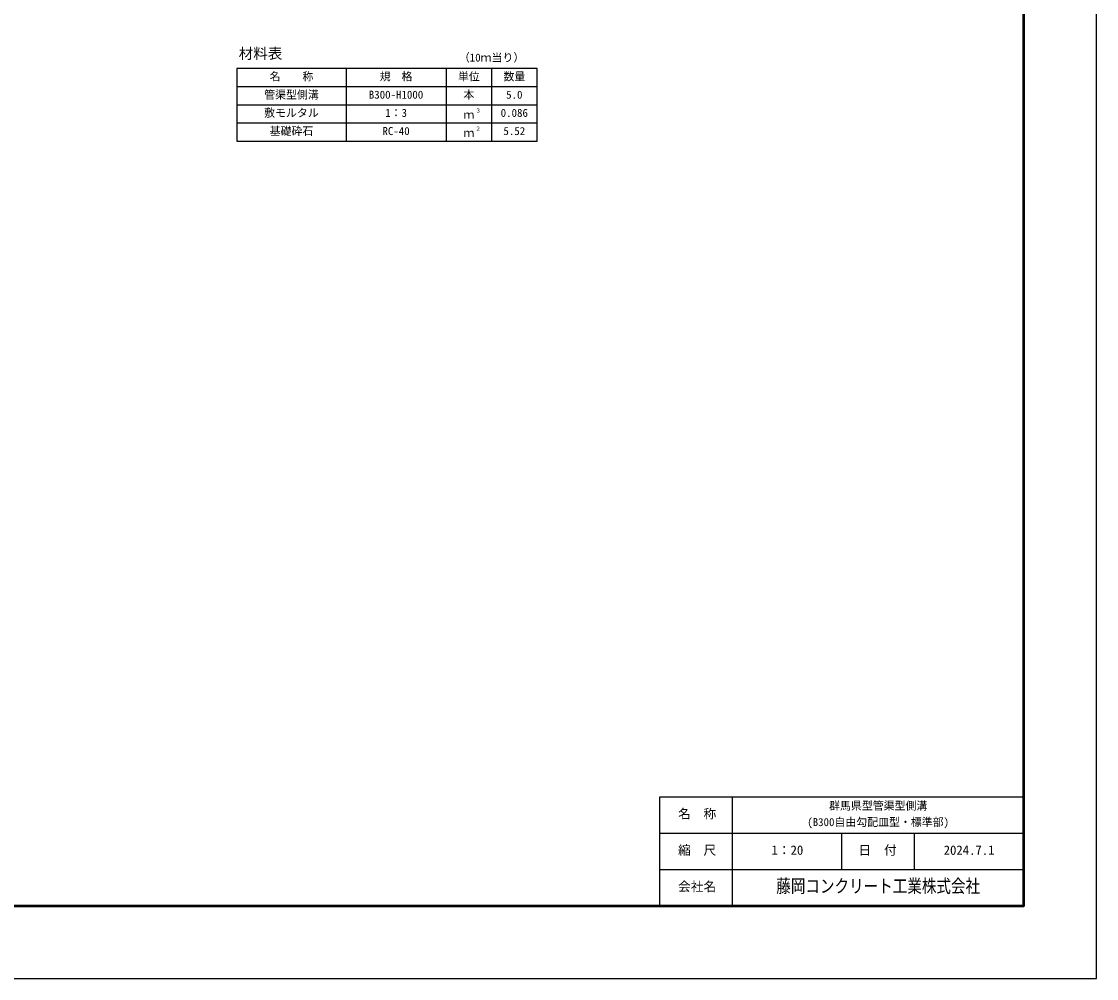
# Model space of a CAD drawing. Units: millimetres, scale not verified. Extents: x -12600 to 12600, y -5940 to 5940.
# Drawn here: x 6691 to 12600, y -5940 to -677 of the extents above; entities that cross this region are included whole.
import ezdxf
from ezdxf.enums import TextEntityAlignment as Align

# ---------------------------------------------------------------- set-up
doc = ezdxf.new("R2010")
doc.units = ezdxf.units.MM
doc.header["$LTSCALE"] = 40
for name, color, linetype, lineweight in [('0-1_Defpoints', 5, 'Continuous', 25), ('0-3_HYO', 3, 'Continuous', 25), ('0-4_HYO2', 4, 'Continuous', 25), ('0-7_TXT', 7, 'Continuous', 25), ('0-8_WAKU', 3, 'Continuous', 25), ('0-9_WAKU-LINE', 7, 'Continuous', 25)]:
    doc.layers.add(name, color=color, linetype=linetype, lineweight=lineweight)
doc.layers.add('0-A_WAKU-TXT', color=7, linetype='Continuous')
doc.styles.add('ＭＳ ゴシック', font='')
doc.styles.get('ＭＳ ゴシック').set_extended_font_data('MS Gothic')

msp = doc.modelspace()

# ---------------------------------------------------------------- linework, layer by layer
at = {"layer": '0-1_Defpoints'}
msp.add_lwpolyline([(-4200, -5940), (12600, -5940), (12600, 5940), (-4200, 5940)], close=True, dxfattribs=at)
at = {"layer": '0-3_HYO'}
for p, q in [((8475, -934.64), (8475, -1334.64)), ((9025, -934.64), (9025, -1334.64)), ((9275, -934.64), (9275, -1334.64)), ((7875, -1034.64), (9525, -1034.64))]:
    msp.add_line(p, q, dxfattribs=at)
msp.add_lwpolyline([(7875, -1334.64), (9525, -1334.64), (9525, -934.64), (7875, -934.64)], close=True, dxfattribs=at)
at = {"layer": '0-4_HYO2'}
for p, q in [((7875, -1134.64), (9525, -1134.64)), ((7875, -1234.64), (9525, -1234.64))]:
    msp.add_line(p, q, dxfattribs=at)
at = {"layer": '0-8_WAKU'}
for p, q in [((10200, -4940), (12200, -4940)), ((10200, -5540), (10200, -4940))]:
    msp.add_line(p, q, dxfattribs=at)
at = {"layer": '0-8_WAKU', "lineweight": 50}
msp.add_lwpolyline([(-3800, -5540), (12200, -5540), (12200, 5540), (-3800, 5540)], close=True, dxfattribs=at)
at = {"layer": '0-9_WAKU-LINE'}
for p, q in [((10600, -5540), (10600, -4940)), ((10200, -5140), (12200, -5140)), ((11200, -5340), (11200, -5140)), ((11600, -5340), (11600, -5140)), ((10200, -5340), (12200, -5340))]:
    msp.add_line(p, q, dxfattribs=at)

# ---------------------------------------------------------------- texts
at = {"layer": '0-7_TXT', "style": 'ＭＳ ゴシック'}
for s, height, p in [('材料表', 58.65, (7885, -899.64)), ('（10ｍ当り）', 43.99, (9095, -910.64)), ('名\u3000\u3000称', 43.99, (8055, -1014.64)), ('規\u3000格', 43.99, (8660, -1014.64)), ('単位', 43.99, (9090, -1014.64)), ('数量', 43.99, (9340, -1014.64)), ('管渠型側溝', 43.99, (8025, -1114.64)), ('B300-H1000', 43.99, (8600, -1114.64)), ('本', 43.99, (9120, -1114.64)), ('5.0', 43.99, (9355, -1114.64)), ('敷モルタル', 43.99, (8025, -1214.64)), ('1：3', 43.99, (8690, -1214.64)), ('ｍ', 43.99, (9120, -1224.64)), ('３', 21.99, (9185.54, -1184.27)), ('0.086', 43.99, (9325, -1214.64)), ('基礎砕石', 43.99, (8055, -1314.64)), ('RC-40', 43.99, (8675, -1314.64)), ('ｍ', 43.99, (9120, -1324.64)), ('２', 21.99, (9185.54, -1284.27)), ('5.52', 43.99, (9340, -1314.64))]:
    msp.add_text(s, height=height, dxfattribs=at).set_placement(p, align=Align.BOTTOM_LEFT)
at = {"layer": '0-A_WAKU-TXT', "style": 'ＭＳ ゴシック'}
for s, height, p in [('群馬県型管渠型側溝', 43.99, (11130, -5025)), ('名\u3000称', 51.32, (10299.9, -5075)), ('(B300自由勾配皿型・標準部)', 43.99, (11010, -5115)), ('縮\u3000尺', 51.32, (10299.9, -5275)), ('1：20', 51.32, (10813.5, -5275)), ('日\u3000付', 51.32, (11291.89, -5275)), ('2024.7.1', 51.32, (11760, -5275)), ('会社名', 51.32, (10299.9, -5475))]:
    msp.add_text(s, height=height, dxfattribs=at).set_placement(p, align=Align.BOTTOM_LEFT)
at = {"layer": '0-A_WAKU-TXT', "style": 'ＭＳ ゴシック', "width": 0.8}
msp.add_text('藤岡コンクリート工業株式会社', height=73.31, dxfattribs=at).set_placement((10840, -5490), align=Align.BOTTOM_LEFT)

doc.saveas('drawing.dxf')
